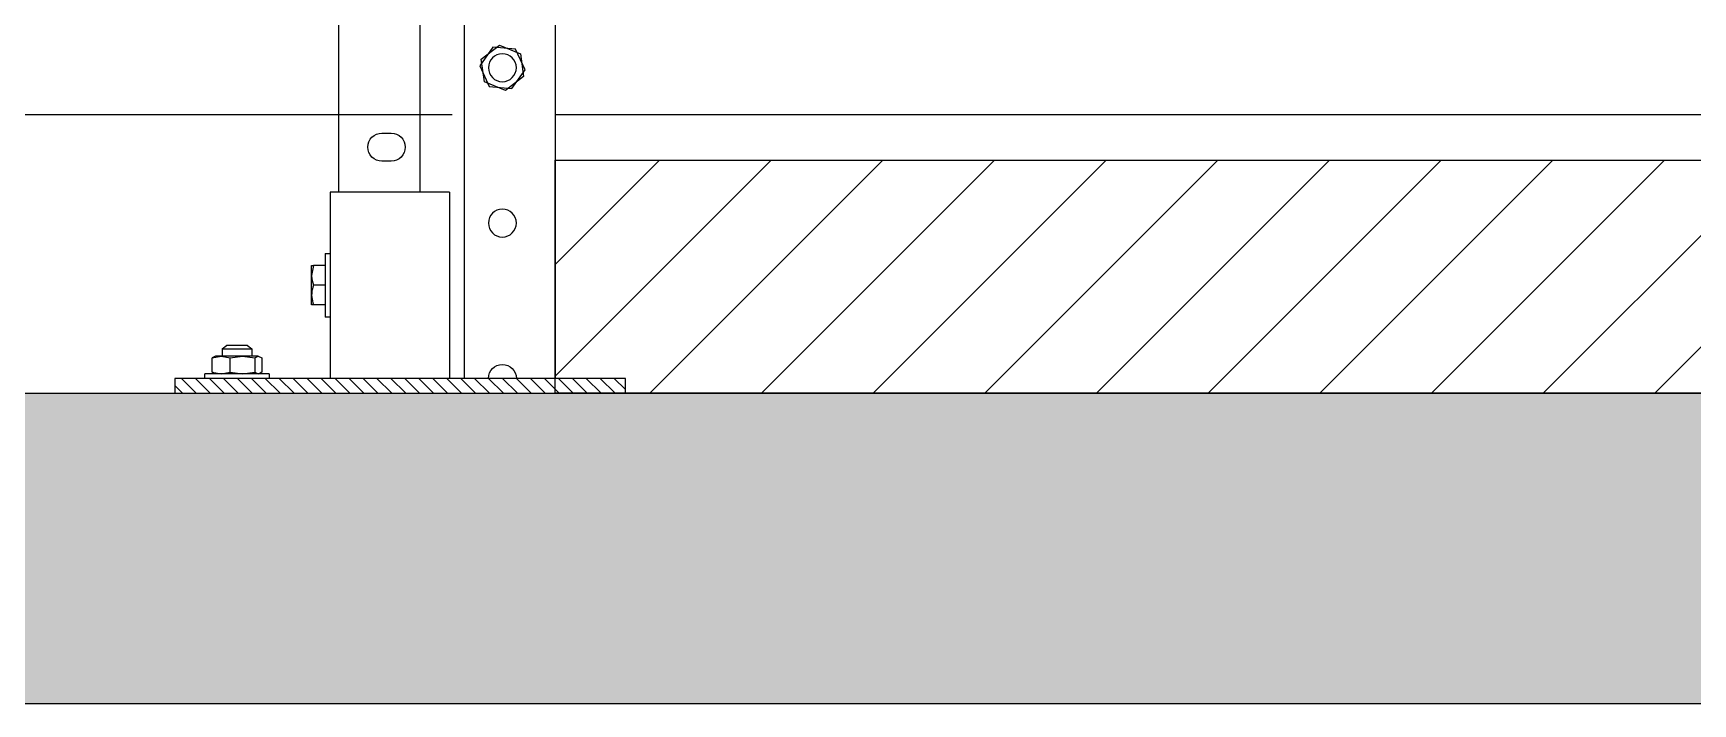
# Model space of a CAD drawing. Header units: millimetres. Extents: x 223 to 55669, y 510 to 13629.
# Drawn here: x 2300 to 2834, y 926 to 1142 of the extents above; entities that cross this region are included whole.
import ezdxf

# ---------------------------------------------------------------- set-up
doc = ezdxf.new("R2010")
doc.units = ezdxf.units.MM
doc.linetypes.add('LIN0', pattern=[0])
doc.layers.add('arq_fina', color=30, linetype='Continuous')
doc.layers.add('MONTANTE', color=170, linetype='LIN0', lineweight=25)

# ---------------------------------------------------------------- blocks, each defined once
blk = doc.blocks.new('*U66')
at = {"layer": 'MONTANTE'}
h = blk.add_hatch(dxfattribs=at)
h.set_pattern_fill('ANSI31', color=256)
h.set_pattern_definition([(45, (-10915.7787, -3455.3437), (-2.245064, 2.245064), [])])
h.paths.add_polyline_path([(0, 0), (-145, 0), (-145, 4.75), (0, 4.75)])
for p, q in [((-122.4, 10954.75), (-122.4, 4.75)), ((-93.15, 10954.75), (-93.15, 4.75)), ((-78.84, 10954.75), (-78.84, 64.75)), ((-52.65, 10954.75), (-52.65, 64.75)), ((-122.4, 89.75), (-1207.9, 89.75)), ((-88.35, 64.75), (-88.35, 4.75)), ((-88.35, 64.75), (-50, 64.75)), ((-50, 64.75), (-50, 4.75)), ((-48.41, 45), (-50, 45)), ((-48.41, 45), (-48.41, 24.5)), ((-48.41, 41.1), (-44.6, 41.1)), ((-44.6, 41.1), (-44.03, 37.92)), ((-44.03, 28.4), (-44.03, 41.1)), ((-48.41, 34.75), (-44.6, 34.75)), ((-48.41, 28.4), (-44.6, 28.4)), ((-44.6, 28.4), (-44.03, 28.4)), ((-50, 24.5), (-48.41, 24.5)), ((-26.88, 11.86), (-27.99, 11.35)), ((-27.99, 11.35), (-27.99, 6.79)), ((-25.76, 11.35), (-26.88, 11.86)), ((-26.88, 11.86), (-13.12, 11.86)), ((-21.76, 11.86), (-25.76, 11.35)), ((-25.76, 11.35), (-25.76, 6.79)), ((-23.35, 15.37), (-24.76, 14.26)), ((-15.24, 14.26), (-24.76, 14.26)), ((-24.76, 14.26), (-24.76, 11.86)), ((-23.35, 15.37), (-16.65, 15.37)), ((-17.77, 11.35), (-21.76, 11.86)), ((-14.89, 11.86), (-17.77, 11.35)), ((-17.77, 6.79), (-17.77, 11.35)), ((-15.24, 14.26), (-16.65, 15.37)), ((-15.24, 14.26), (-15.24, 11.86)), ((-12.01, 11.35), (-14.89, 11.86)), ((-13.12, 11.86), (-12.01, 11.35)), ((-12.01, 6.79), (-12.01, 11.35)), ((-30.35, 6.27), (-30.35, 4.75)), ((-30.35, 6.27), (-9.65, 6.27)), ((-27.99, 6.79), (-27.14, 6.27)), ((-25.76, 6.79), (-26.88, 6.27)), ((-21.76, 6.27), (-25.76, 6.79)), ((-17.77, 6.79), (-21.76, 6.27)), ((-14.89, 6.27), (-17.77, 6.79)), ((-12.01, 6.79), (-14.89, 6.27)), ((-12.86, 6.27), (-12.01, 6.79)), ((-9.65, 4.75), (-9.65, 6.27)), ((-145, 0), (-145, 4.75)), ((-145, 0), (-145, 4.75)), ((-145, 0), (-145, 4.75)), ((-145, 0), (-145, 4.75)), ((-145, 0), (-145, 4.75)), ((-145, 0), (-145, 4.75)), ((-145, 0), (-145, 4.75)), ((-145, 0), (-145, 4.75)), ((-145, 0), (-145, 4.75)), ((-145, 0), (-145, 4.75)), ((-145, 0), (-145, 4.75)), ((-145, 0), (-145, 4.75)), ((-145, 0), (-145, 4.75)), ((-145, 0), (-145, 4.75)), ((-145, 0), (-145, 4.75)), ((-145, 0), (-145, 4.75)), ((-145, 0), (-145, 4.75)), ((-145, 0), (-145, 4.75)), ((-145, 0), (-145, 4.75)), ((-145, 0), (-145, 4.75)), ((-145, 0), (-145, 4.75)), ((-145, 0), (-145, 4.75)), ((-145, 0), (-145, 4.75)), ((-145, 0), (-145, 4.75)), ((-145, 0), (-145, 4.75)), ((-145, 0), (-145, 4.75)), ((-145, 0), (-145, 4.75)), ((-145, 0), (-145, 4.75)), ((-145, 0), (-145, 4.75)), ((-145, 0), (-145, 4.75)), ((-145, 0), (-145, 4.75)), ((-145, 0), (-145, 4.75)), ((-145, 0), (-145, 4.75)), ((-145, 0), (-145, 4.75)), ((-145, 0), (-145, 4.75)), ((-145, 0), (-145, 4.75)), ((-145, 0), (-145, 4.75)), ((-145, 0), (-145, 4.75)), ((-145, 0), (-145, 4.75)), ((-145, 0), (-145, 4.75)), ((-145, 0), (-145, 4.75)), ((-145, 0), (-145, 4.75)), ((-145, 0), (-145, 4.75)), ((-145, 0), (-145, 4.75)), ((-145, 0), (-145, 4.75)), ((-145, 0), (-145, 4.75)), ((-145, 0), (-145, 4.75)), ((-145, 0), (-145, 4.75)), ((-145, 0), (-145, 4.75)), ((-145, 0), (-145, 4.75)), ((-145, 0), (-145, 4.75)), ((-145, 0), (-145, 4.75)), ((-145, 0), (-145, 4.75)), ((-145, 0), (-145, 4.75)), ((-145, 0), (-145, 4.75)), ((-145, 0), (-145, 4.75)), ((-145, 0), (-145, 4.75)), ((-145, 0), (-145, 4.75)), ((-145, 0), (-145, 4.75)), ((-145, 0), (-145, 4.75)), ((-145, 0), (-145, 4.75)), ((-145, 0), (-145, 4.75)), ((-145, 0), (-145, 4.75)), ((-145, 0), (-145, 4.75)), ((-145, 0), (-145, 4.75)), ((-145, 0), (-145, 4.75)), ((-145, 0), (-145, 4.75)), ((-145, 0), (-145, 4.75)), ((-145, 0), (-145, 4.75)), ((-145, 0), (-145, 4.75)), ((-145, 0), (-145, 4.75)), ((-145, 0), (-145, 4.75)), ((-145, 0), (-145, 4.75)), ((-145, 0), (-145, 4.75)), ((-145, 0), (-145, 4.75)), ((-145, 0), (-145, 4.75)), ((-145, 0), (-145, 4.75)), ((-145, 0), (-145, 4.75)), ((-145, 0), (-145, 4.75)), ((-145, 0), (-145, 4.75)), ((-145, 0), (-145, 4.75)), ((-145, 0), (-145, 4.75)), ((-145, 0), (-145, 4.75)), ((-145, 0), (-145, 4.75)), ((-145, 0), (-145, 4.75)), ((-145, 0), (-145, 4.75)), ((-145, 0), (-145, 4.75)), ((-145, 0), (-145, 4.75)), ((-145, 0), (-145, 4.75)), ((-145, 0), (-145, 4.75)), ((-145, 0), (-145, 4.75)), ((-145, 0), (-145, 4.75)), ((-145, 0), (-145, 4.75)), ((-145, 0), (-145, 4.75)), ((-145, 0), (-145, 4.75)), ((-145, 0), (-145, 4.75)), ((-145, 0), (-145, 4.75)), ((-145, 0), (-145, 4.75)), ((-145, 0), (-145, 4.75)), ((-145, 0), (-145, 4.75)), ((-145, 0), (-145, 4.75)), ((-145, 0), (-145, 4.75)), ((-145, 0), (-145, 4.75)), ((-145, 0), (-145, 4.75)), ((-145, 0), (-145, 4.75)), ((-145, 0), (-145, 4.75)), ((-145, 0), (-145, 4.75)), ((-145, 0), (-145, 4.75)), ((-145, 0), (-145, 4.75)), ((-145, 0), (-145, 4.75)), ((-145, 0), (-145, 4.75)), ((-145, 0), (-145, 4.75)), ((-145, 0), (-145, 4.75)), ((-145, 0), (-145, 4.75)), ((-145, 0), (-145, 4.75)), ((-145, 0), (-145, 4.75)), ((-145, 0), (-145, 4.75)), ((-145, 0), (-145, 4.75)), ((-145, 0), (-145, 4.75)), ((-145, 0), (-145, 4.75)), ((-145, 0), (-145, 4.75)), ((-145, 0), (-145, 4.75)), ((-145, 0), (-145, 4.75)), ((-145, 0), (-145, 4.75)), ((-145, 0), (-145, 4.75)), ((-145, 0), (-145, 4.75)), ((-145, 0), (-145, 4.75)), ((-145, 0), (-145, 4.75)), ((-145, 0), (-145, 4.75)), ((-145, 0), (-145, 4.75)), ((-145, 0), (-145, 4.75)), ((-145, 0), (-145, 4.75)), ((-145, 0), (-145, 4.75)), ((-145, 0), (-145, 4.75)), ((-145, 0), (-145, 4.75)), ((-145, 0), (-145, 4.75)), ((-145, 0), (-145, 4.75)), ((-145, 0), (-145, 4.75)), ((-145, 0), (-145, 4.75)), ((-145, 0), (-145, 4.75)), ((-145, 0), (-145, 4.75)), ((-145, 0), (-145, 4.75)), ((-145, 0), (-145, 4.75)), ((-145, 0), (-145, 4.75)), ((-145, 0), (-145, 4.75)), ((-145, 0), (-145, 4.75)), ((-145, 0), (-145, 4.75)), ((-145, 0), (-145, 4.75)), ((-145, 0), (-145, 4.75)), ((-145, 0), (-145, 4.75)), ((-145, 0), (-145, 4.75)), ((-145, 0), (-145, 4.75)), ((-145, 0), (-145, 4.75)), ((-145, 0), (-145, 4.75)), ((-145, 0), (-145, 4.75)), ((-145, 0), (-145, 4.75)), ((-145, 0), (-145, 4.75)), ((-145, 0), (-145, 4.75)), ((-145, 0), (-145, 4.75)), ((-145, 0), (-145, 4.75)), ((-145, 0), (-145, 4.75)), ((-145, 0), (-145, 4.75)), ((-145, 0), (-145, 4.75)), ((-145, 0), (-145, 4.75)), ((-145, 0), (-145, 4.75)), ((-145, 0), (-145, 4.75)), ((-145, 0), (-145, 4.75)), ((-145, 0), (-145, 4.75)), ((-145, 0), (-145, 4.75)), ((-145, 0), (-145, 4.75)), ((-145, 0), (-145, 4.75)), ((-145, 0), (-145, 4.75)), ((-145, 0), (-145, 4.75)), ((-145, 0), (-145, 4.75)), ((-145, 0), (-145, 4.75)), ((-145, 0), (-145, 4.75)), ((-145, 0), (-145, 4.75)), ((-145, 0), (-145, 4.75)), ((-145, 0), (-145, 4.75)), ((-145, 0), (-145, 4.75)), ((-145, 0), (-145, 4.75)), ((-145, 0), (-145, 4.75)), ((-145, 0), (-145, 4.75)), ((-145, 0), (-145, 4.75)), ((-145, 0), (-145, 4.75)), ((-145, 0), (-145, 4.75)), ((-145, 0), (-145, 4.75)), ((-145, 0), (-145, 4.75)), ((-145, 0), (-145, 4.75)), ((-145, 0), (-145, 4.75)), ((-145, 0), (-145, 4.75)), ((-145, 0), (-145, 4.75)), ((-145, 0), (-145, 4.75)), ((-145, 0), (-145, 4.75)), ((-145, 0), (-145, 4.75)), ((-145, 0), (-145, 4.75)), ((-145, 0), (-145, 4.75)), ((-145, 0), (-145, 4.75)), ((-145, 0), (-145, 4.75)), ((-145, 0), (-145, 4.75)), ((-145, 0), (-145, 4.75)), ((-145, 0), (-145, 4.75)), ((-145, 0), (-145, 4.75)), ((-145, 0), (-145, 4.75)), ((-145, 0), (-145, 4.75)), ((-145, 0), (-145, 4.75)), ((-145, 0), (-145, 4.75)), ((-145, 0), (-145, 4.75)), ((-145, 0), (-145, 4.75)), ((-145, 0), (-145, 4.75)), ((-145, 0), (-145, 4.75)), ((-145, 0), (-145, 4.75)), ((-145, 0), (-145, 4.75)), ((-145, 0), (-145, 4.75)), ((-145, 0), (-145, 4.75)), ((-145, 0), (-145, 4.75)), ((-145, 0), (-145, 4.75)), ((-145, 0), (-145, 4.75)), ((-145, 0), (-145, 4.75)), ((-145, 0), (-145, 4.75)), ((-145, 0), (-145, 4.75)), ((-145, 0), (-145, 4.75)), ((-145, 0), (-145, 4.75)), ((-145, 0), (-145, 4.75)), ((-145, 0), (-145, 4.75)), ((-145, 0), (-145, 4.75)), ((-145, 0), (-145, 4.75)), ((-145, 0), (-145, 4.75)), ((-145, 0), (-145, 4.75)), ((-145, 0), (-145, 4.75)), ((-145, 0), (-145, 4.75)), ((-145, 0), (-145, 4.75)), ((-145, 0), (-145, 4.75)), ((-145, 0), (-145, 4.75)), ((-145, 0), (-145, 4.75)), ((-145, 0), (-145, 4.75)), ((-145, 0), (-145, 4.75)), ((-145, 0), (-145, 4.75)), ((-145, 0), (-145, 4.75)), ((-145, 0), (-145, 4.75)), ((-145, 0), (-145, 4.75)), ((-145, 0), (-145, 4.75)), ((-145, 0), (-145, 4.75)), ((-145, 0), (-145, 4.75)), ((-145, 0), (-145, 4.75)), ((-145, 0), (-145, 4.75)), ((-145, 0), (-145, 4.75)), ((-145, 0), (-145, 4.75)), ((-145, 0), (-145, 4.75)), ((-145, 0), (-145, 4.75)), ((-145, 0), (-145, 4.75)), ((-145, 0), (-145, 4.75)), ((-145, 0), (-145, 4.75)), ((-145, 0), (-145, 4.75)), ((-145, 0), (-145, 4.75)), ((-145, 0), (-145, 4.75)), ((-145, 0), (-145, 4.75)), ((-145, 0), (-145, 4.75)), ((-145, 0), (-145, 4.75)), ((-145, 0), (-145, 4.75)), ((-145, 0), (-145, 4.75)), ((-145, 0), (-145, 4.75)), ((-145, 0), (-145, 4.75)), ((-145, 0), (-145, 4.75)), ((-145, 0), (-145, 4.75)), ((-145, 0), (-145, 4.75)), ((-145, 0), (-145, 4.75)), ((-145, 0), (-145, 4.75)), ((-145, 0), (-145, 4.75)), ((-145, 0), (-145, 4.75)), ((-145, 0), (-145, 4.75)), ((-145, 0), (-145, 4.75)), ((-145, 0), (-145, 4.75)), ((-145, 0), (-145, 4.75)), ((-145, 0), (-145, 4.75)), ((-145, 0), (-145, 4.75)), ((-145, 0), (-145, 4.75)), ((-145, 0), (-145, 4.75)), ((-145, 0), (-145, 4.75)), ((-145, 0), (-145, 4.75)), ((-145, 0), (-145, 4.75)), ((-145, 0), (-145, 4.75)), ((-145, 0), (-145, 4.75)), ((-145, 0), (-145, 4.75)), ((-145, 0), (-145, 4.75)), ((-145, 0), (-145, 4.75)), ((-145, 0), (-145, 4.75)), ((-145, 0), (-145, 4.75)), ((-145, 0), (-145, 4.75)), ((-145, 0), (-145, 4.75)), ((-145, 0), (-145, 4.75)), ((-145, 0), (-145, 4.75)), ((-145, 0), (-145, 4.75)), ((-145, 0), (-145, 4.75)), ((-145, 0), (-145, 4.75)), ((-145, 0), (-145, 4.75)), ((-145, 0), (-145, 4.75)), ((-145, 0), (-145, 4.75)), ((-145, 0), (-145, 4.75)), ((-145, 0), (-145, 4.75)), ((-145, 0), (-145, 4.75)), ((-145, 0), (-145, 4.75)), ((-145, 0), (-145, 4.75)), ((-145, 0), (-145, 4.75)), ((-145, 0), (-145, 4.75)), ((-145, 0), (-145, 4.75)), ((-145, 0), (-145, 4.75)), ((-145, 0), (-145, 4.75)), ((-145, 0), (-145, 4.75)), ((-145, 0), (-145, 4.75)), ((-145, 0), (-145, 4.75)), ((-145, 0), (-145, 4.75)), ((-145, 0), (-145, 4.75)), ((-145, 0), (-145, 4.75)), ((-145, 0), (-145, 4.75)), ((-145, 0), (-145, 4.75)), ((-145, 0), (-145, 4.75)), ((-145, 0), (-145, 4.75)), ((-145, 0), (-145, 4.75)), ((-145, 0), (-145, 4.75)), ((-145, 0), (-145, 4.75)), ((-145, 0), (-145, 4.75)), ((-145, 0), (-145, 4.75)), ((-145, 0), (-145, 4.75)), ((-145, 0), (-145, 4.75)), ((-145, 4.75), (0, 4.75)), ((0, 0), (-145, 0)), ((0, 4.75), (0, 0)), ((0, 4.75), (0, 0)), ((0, 4.75), (0, 0)), ((0, 4.75), (0, 0)), ((0, 4.75), (0, 0)), ((0, 4.75), (0, 0)), ((0, 4.75), (0, 0)), ((0, 4.75), (0, 0)), ((0, 4.75), (0, 0)), ((0, 4.75), (0, 0)), ((0, 4.75), (0, 0)), ((0, 4.75), (0, 0)), ((0, 4.75), (0, 0)), ((0, 4.75), (0, 0)), ((0, 4.75), (0, 0)), ((0, 4.75), (0, 0)), ((0, 4.75), (0, 0)), ((0, 4.75), (0, 0)), ((0, 4.75), (0, 0)), ((0, 4.75), (0, 0)), ((0, 4.75), (0, 0)), ((0, 4.75), (0, 0)), ((0, 4.75), (0, 0)), ((0, 4.75), (0, 0)), ((0, 4.75), (0, 0)), ((0, 4.75), (0, 0)), ((0, 4.75), (0, 0)), ((0, 4.75), (0, 0)), ((0, 4.75), (0, 0)), ((0, 4.75), (0, 0)), ((0, 4.75), (0, 0)), ((0, 4.75), (0, 0)), ((0, 4.75), (0, 0)), ((0, 4.75), (0, 0)), ((0, 4.75), (0, 0)), ((0, 4.75), (0, 0)), ((0, 4.75), (0, 0)), ((0, 4.75), (0, 0)), ((0, 4.75), (0, 0)), ((0, 4.75), (0, 0)), ((0, 4.75), (0, 0)), ((0, 4.75), (0, 0)), ((0, 4.75), (0, 0)), ((0, 4.75), (0, 0)), ((0, 4.75), (0, 0)), ((0, 4.75), (0, 0)), ((0, 4.75), (0, 0)), ((0, 4.75), (0, 0)), ((0, 4.75), (0, 0)), ((0, 4.75), (0, 0)), ((0, 4.75), (0, 0)), ((0, 4.75), (0, 0)), ((0, 4.75), (0, 0)), ((0, 4.75), (0, 0)), ((0, 4.75), (0, 0)), ((0, 4.75), (0, 0)), ((0, 4.75), (0, 0)), ((0, 4.75), (0, 0)), ((0, 4.75), (0, 0)), ((0, 4.75), (0, 0)), ((0, 4.75), (0, 0)), ((0, 4.75), (0, 0)), ((0, 4.75), (0, 0)), ((0, 4.75), (0, 0)), ((0, 4.75), (0, 0)), ((0, 4.75), (0, 0)), ((0, 4.75), (0, 0)), ((0, 4.75), (0, 0)), ((0, 4.75), (0, 0)), ((0, 4.75), (0, 0)), ((0, 4.75), (0, 0)), ((0, 4.75), (0, 0)), ((0, 4.75), (0, 0)), ((0, 4.75), (0, 0)), ((0, 4.75), (0, 0)), ((0, 4.75), (0, 0)), ((0, 4.75), (0, 0)), ((0, 4.75), (0, 0)), ((0, 4.75), (0, 0)), ((0, 4.75), (0, 0)), ((0, 4.75), (0, 0)), ((0, 4.75), (0, 0)), ((0, 4.75), (0, 0)), ((0, 4.75), (0, 0)), ((0, 4.75), (0, 0)), ((0, 4.75), (0, 0)), ((0, 4.75), (0, 0)), ((0, 4.75), (0, 0)), ((0, 4.75), (0, 0)), ((0, 4.75), (0, 0)), ((0, 4.75), (0, 0)), ((0, 4.75), (0, 0)), ((0, 4.75), (0, 0)), ((0, 4.75), (0, 0)), ((0, 4.75), (0, 0)), ((0, 4.75), (0, 0)), ((0, 4.75), (0, 0)), ((0, 4.75), (0, 0)), ((0, 4.75), (0, 0)), ((0, 4.75), (0, 0)), ((0, 4.75), (0, 0)), ((0, 4.75), (0, 0)), ((0, 4.75), (0, 0)), ((0, 4.75), (0, 0)), ((0, 4.75), (0, 0)), ((0, 4.75), (0, 0)), ((0, 4.75), (0, 0)), ((0, 4.75), (0, 0)), ((0, 4.75), (0, 0)), ((0, 4.75), (0, 0)), ((0, 4.75), (0, 0)), ((0, 4.75), (0, 0)), ((0, 4.75), (0, 0)), ((0, 4.75), (0, 0)), ((0, 4.75), (0, 0)), ((0, 4.75), (0, 0)), ((0, 4.75), (0, 0)), ((0, 4.75), (0, 0)), ((0, 4.75), (0, 0)), ((0, 4.75), (0, 0)), ((0, 4.75), (0, 0)), ((0, 4.75), (0, 0)), ((0, 4.75), (0, 0)), ((0, 4.75), (0, 0)), ((0, 4.75), (0, 0)), ((0, 4.75), (0, 0)), ((0, 4.75), (0, 0)), ((0, 4.75), (0, 0)), ((0, 4.75), (0, 0)), ((0, 4.75), (0, 0)), ((0, 4.75), (0, 0)), ((0, 4.75), (0, 0)), ((0, 4.75), (0, 0)), ((0, 4.75), (0, 0)), ((0, 4.75), (0, 0)), ((0, 4.75), (0, 0)), ((0, 4.75), (0, 0)), ((0, 4.75), (0, 0)), ((0, 4.75), (0, 0)), ((0, 4.75), (0, 0)), ((0, 4.75), (0, 0)), ((0, 4.75), (0, 0)), ((0, 4.75), (0, 0)), ((0, 4.75), (0, 0)), ((0, 4.75), (0, 0)), ((0, 4.75), (0, 0)), ((0, 4.75), (0, 0)), ((0, 4.75), (0, 0)), ((0, 4.75), (0, 0)), ((0, 4.75), (0, 0)), ((0, 4.75), (0, 0)), ((0, 4.75), (0, 0)), ((0, 4.75), (0, 0)), ((0, 4.75), (0, 0)), ((0, 4.75), (0, 0)), ((0, 4.75), (0, 0)), ((0, 4.75), (0, 0)), ((0, 4.75), (0, 0)), ((0, 4.75), (0, 0)), ((0, 4.75), (0, 0)), ((0, 4.75), (0, 0)), ((0, 4.75), (0, 0)), ((0, 4.75), (0, 0)), ((0, 4.75), (0, 0)), ((0, 4.75), (0, 0)), ((0, 4.75), (0, 0)), ((0, 4.75), (0, 0)), ((0, 4.75), (0, 0)), ((0, 4.75), (0, 0)), ((0, 4.75), (0, 0)), ((0, 4.75), (0, 0)), ((0, 4.75), (0, 0)), ((0, 4.75), (0, 0)), ((0, 4.75), (0, 0)), ((0, 4.75), (0, 0)), ((0, 4.75), (0, 0)), ((0, 4.75), (0, 0)), ((0, 4.75), (0, 0)), ((0, 4.75), (0, 0)), ((0, 4.75), (0, 0)), ((0, 4.75), (0, 0)), ((0, 4.75), (0, 0)), ((0, 4.75), (0, 0)), ((0, 4.75), (0, 0)), ((0, 4.75), (0, 0)), ((0, 4.75), (0, 0)), ((0, 4.75), (0, 0)), ((0, 4.75), (0, 0)), ((0, 4.75), (0, 0)), ((0, 4.75), (0, 0)), ((0, 4.75), (0, 0)), ((0, 4.75), (0, 0)), ((0, 4.75), (0, 0)), ((0, 4.75), (0, 0)), ((0, 4.75), (0, 0)), ((0, 4.75), (0, 0)), ((0, 4.75), (0, 0)), ((0, 4.75), (0, 0)), ((0, 4.75), (0, 0)), ((0, 4.75), (0, 0)), ((0, 4.75), (0, 0)), ((0, 4.75), (0, 0)), ((0, 4.75), (0, 0)), ((0, 4.75), (0, 0)), ((0, 4.75), (0, 0)), ((0, 4.75), (0, 0)), ((0, 4.75), (0, 0)), ((0, 4.75), (0, 0)), ((0, 4.75), (0, 0)), ((0, 4.75), (0, 0)), ((0, 4.75), (0, 0)), ((0, 4.75), (0, 0)), ((0, 4.75), (0, 0)), ((0, 4.75), (0, 0)), ((0, 4.75), (0, 0)), ((0, 4.75), (0, 0)), ((0, 4.75), (0, 0)), ((0, 4.75), (0, 0)), ((0, 4.75), (0, 0)), ((0, 4.75), (0, 0)), ((0, 4.75), (0, 0)), ((0, 4.75), (0, 0)), ((0, 4.75), (0, 0)), ((0, 4.75), (0, 0)), ((0, 4.75), (0, 0)), ((0, 4.75), (0, 0)), ((0, 4.75), (0, 0)), ((0, 4.75), (0, 0)), ((0, 4.75), (0, 0)), ((0, 4.75), (0, 0)), ((0, 4.75), (0, 0)), ((0, 4.75), (0, 0)), ((0, 4.75), (0, 0)), ((0, 4.75), (0, 0)), ((0, 4.75), (0, 0)), ((0, 4.75), (0, 0)), ((0, 4.75), (0, 0)), ((0, 4.75), (0, 0)), ((0, 4.75), (0, 0)), ((0, 4.75), (0, 0)), ((0, 4.75), (0, 0)), ((0, 4.75), (0, 0)), ((0, 4.75), (0, 0)), ((0, 4.75), (0, 0)), ((0, 4.75), (0, 0)), ((0, 4.75), (0, 0)), ((0, 4.75), (0, 0)), ((0, 4.75), (0, 0)), ((0, 4.75), (0, 0)), ((0, 4.75), (0, 0)), ((0, 4.75), (0, 0)), ((0, 4.75), (0, 0)), ((0, 4.75), (0, 0)), ((0, 4.75), (0, 0)), ((0, 4.75), (0, 0)), ((0, 4.75), (0, 0)), ((0, 4.75), (0, 0)), ((0, 4.75), (0, 0)), ((0, 4.75), (0, 0)), ((0, 4.75), (0, 0)), ((0, 4.75), (0, 0)), ((0, 4.75), (0, 0)), ((0, 4.75), (0, 0)), ((0, 4.75), (0, 0)), ((0, 4.75), (0, 0)), ((0, 4.75), (0, 0)), ((0, 4.75), (0, 0)), ((0, 4.75), (0, 0)), ((0, 4.75), (0, 0)), ((0, 4.75), (0, 0)), ((0, 4.75), (0, 0)), ((0, 4.75), (0, 0)), ((0, 4.75), (0, 0)), ((0, 4.75), (0, 0)), ((0, 4.75), (0, 0)), ((0, 4.75), (0, 0)), ((0, 4.75), (0, 0)), ((0, 4.75), (0, 0)), ((0, 4.75), (0, 0)), ((0, 4.75), (0, 0)), ((0, 4.75), (0, 0)), ((0, 4.75), (0, 0)), ((0, 4.75), (0, 0)), ((0, 4.75), (0, 0)), ((0, 4.75), (0, 0)), ((0, 4.75), (0, 0)), ((0, 4.75), (0, 0)), ((0, 4.75), (0, 0)), ((0, 4.75), (0, 0)), ((0, 4.75), (0, 0)), ((0, 4.75), (0, 0)), ((0, 4.75), (0, 0)), ((0, 4.75), (0, 0)), ((0, 4.75), (0, 0)), ((0, 4.75), (0, 0)), ((0, 4.75), (0, 0)), ((0, 4.75), (0, 0)), ((0, 4.75), (0, 0)), ((0, 4.75), (0, 0)), ((0, 4.75), (0, 0)), ((0, 4.75), (0, 0)), ((0, 4.75), (0, 0)), ((0, 4.75), (0, 0)), ((0, 4.75), (0, 0)), ((0, 4.75), (0, 0)), ((0, 4.75), (0, 0)), ((0, 4.75), (0, 0)), ((0, 4.75), (0, 0)), ((0, 4.75), (0, 0)), ((0, 4.75), (0, 0)), ((0, 4.75), (0, 0)), ((0, 4.75), (0, 0)), ((0, 4.75), (0, 0)), ((0, 4.75), (0, 0)), ((0, 4.75), (0, 0)), ((0, 4.75), (0, 0)), ((0, 4.75), (0, 0)), ((0, 4.75), (0, 0)), ((0, 4.75), (0, 0)), ((0, 4.75), (0, 0)), ((0, 4.75), (0, 0)), ((0, 4.75), (0, 0)), ((0, 4.75), (0, 0)), ((0, 4.75), (0, 0)), ((0, 4.75), (0, 0))]:
    blk.add_line(p, q, dxfattribs=at)
blk.add_lwpolyline([(-104.43, 112.02), (-111.21, 109.23), (-112.18, 101.96), (-106.38, 97.48), (-99.6, 100.27), (-98.62, 107.54), (-104.43, 112.02)], dxfattribs=at)
blk.add_lwpolyline([(-69.62, 74.7), (-66.62, 74.7, 1), (-66.62, 83.7), (-69.62, 83.7, 1)], format="xyb", close=True, dxfattribs=at)
for centre in [(-105.4, 104.75), (-105.4, 54.75)]:
    blk.add_circle(centre, 4.5, dxfattribs=at)
blk.add_arc((-105.4, 4.75), 4.5, 0, 180, dxfattribs=at)
for points, knots in [([(-44.03, 41.1), (-44.03, 41.1), (-44.04, 41.1), (-44.33, 41.1), (-44.6, 41.1)], [0, 0, 0, 0, 0.0702136, 1, 1, 1, 1]), ([(-44.03, 37.92), (-44.03, 37.85), (-44.04, 36.78), (-44.33, 35.73), (-44.6, 34.75)], [0, 0, 0, 0, 0.070214, 1, 1, 1, 1]), ([(-44.6, 34.75), (-44.37, 33.95), (-44.06, 32.9), (-44.04, 31.82), (-44.03, 31.57)], [0, 0, 0, 0, 0.7681507, 1, 1, 1, 1]), ([(-44.03, 31.57), (-44.1, 30.73), (-44.19, 29.65), (-44.53, 28.62), (-44.6, 28.4)], [0, 0, 0, 0, 0.788999, 1, 1, 1, 1])]:
    blk.add_open_spline(points, degree=3, knots=knots, dxfattribs=at)
blk = doc.blocks.new('*U356')
blk.add_blockref('*U66', (145, -6477.375))
blk = doc.blocks.new('*U355')
at = {"color": 0, "linetype": 'ByBlock', "lineweight": -2, "transparency": 16777216}
blk.add_blockref('*U356', (0, 0), dxfattribs=at)
blk = doc.blocks.new('Bloco Suporte Travessa Hor.')
at = {"layer": 'MONTANTE', "color": 0}
for p, q in [((-22.1, 25), (19.9, 25)), ((-22.1, -75), (-22.1, 25)), ((15.65, 25), (15.65, -75)), ((19.9, 25), (19.9, -75)), ((19.9, -75), (-22.1, -75))]:
    blk.add_line(p, q, dxfattribs=at)
at = {"layer": 'MONTANTE', "color": 0, "linetype": 'Continuous', "lineweight": 25}
for p, q in [((5, 4), (0, 4)), ((0, -4), (5, -4)), ((5, -46), (0, -46)), ((0, -54), (5, -54))]:
    blk.add_line(p, q, dxfattribs=at)
for centre, start, end in [((0, 0), 90, 270), ((5, 0), 270, 90), ((0, -50), 90, 270), ((5, -50), 270, 90)]:
    blk.add_arc(centre, 4, start, end, dxfattribs=at)
blk = doc.blocks.new('*U180')
at = {"layer": 'MONTANTE'}
for p, q in [((-22.1, -10), (-1245.95, -10)), ((-22.1, -10), (-1245.95, -10)), ((-22.1, -40), (-1245.95, -40)), ((-22.1, -40), (-1245.95, -40))]:
    blk.add_line(p, q, dxfattribs=at)
blk.add_lwpolyline([(-1259.02, -31.65), (-1254.8, -25.66), (-1257.88, -19.01), (-1265.18, -18.35), (-1269.4, -24.34), (-1266.33, -30.99)], close=True, dxfattribs=at)
blk.add_blockref('Bloco Suporte Travessa Hor.', (0, 0), dxfattribs=at)
blk.add_blockref('Bloco Suporte Travessa Hor.', (0, 0), dxfattribs=at)
blk = doc.blocks.new('*U362')
at = {"rotation": 180}
blk.add_blockref('*U180', (-624.75, -25), dxfattribs=at)
blk = doc.blocks.new('*U361')
at = {"color": 0, "linetype": 'ByBlock', "lineweight": -2, "transparency": 16777216}
blk.add_blockref('*U362', (0, 0), dxfattribs=at)

msp = doc.modelspace()

# ---------------------------------------------------------------- hatches: boundary and pattern name
at = {"transparency": 33554687}
h = msp.add_hatch(dxfattribs=at)
h.set_pattern_fill('AR-CONC', color=256, scale=1.1)
h.set_pattern_definition([(50, (33245.24, -12060.9), (200.4031, -17.533), [20.955, -230.505]), (355, (33245.24, -12060.9), (-38.7678, 210.1625), [16.764, -184.4046]), (100.45144, (33261.94, -12062.37), (161.6354, 192.6295), [17.809, -195.8993]), (46.1842, (33245.24, -12005.02), (298.187, -46.2466), [31.4325, -345.7575]), (96.6356, (33270.1, -12008.88), (261.1445, 272.1687), [26.7135, -293.8492]), (351.1842, (33245.24, -12005.02), (261.1445, 272.1687), [25.146, -276.6057]), (21, (33273.18, -12019), (166.7758, -112.4917), [20.955, -230.505]), (326, (33273.18, -12019), (67.9822, 202.6068), [16.764, -184.404]), (71.45144, (33287.08, -12028.37), (234.7581, 90.115), [17.809, -195.8989]), (37.5, (33245.24, -12060.904), (3.39746, 93.01054), [0, -182.1688, 0, -187.198, 0, -185.1025]), (7.5, (33245.24, -12060.9), (73.50163, 110.19863), [0, -106.7308, 0, -177.9778, 0, -70.5485]), (327.5, (33182.93, -12060.904), (149.14965, -6.30162), [0, -69.85, 0, -217.932, 0, -289.179]), (317.5, (33154.99, -12060.9), (162.9421, 27.96914), [0, -90.805, 0, -144.7292, 0, -205.359])])
h.paths.add_polyline_path([(223.02, 925.99), (55669.31, 925.99), (55669.31, 1025.99), (223.02, 1025.99), (223.02, 925.99)], is_closed=False)
at = {"layer": 'arq_fina'}
h = msp.add_hatch(dxfattribs=at)
h.set_pattern_fill('ANSI31', color=2, scale=8)
h.set_pattern_definition([(45, (5786.904, 3092.77), (-17.96051, 17.96051), [])])
h.paths.add_polyline_path([(2468.38, 1025.99), (6126.28, 1025.99), (6126.28, 1100.99), (2468.38, 1100.99), (2468.38, 1025.99)], is_closed=False)

# ---------------------------------------------------------------- linework, layer by layer
at = {"color": 2}
msp.add_lwpolyline([(2468.38, 1100.99), (6126.28, 1100.99), (6126.28, 1025.99), (2468.38, 1025.99)], close=True, dxfattribs=at)
msp.add_lwpolyline([(223.02, 1025.99), (55669.31, 1025.99), (55669.31, 925.99), (223.02, 925.99)], close=True)

# ---------------------------------------------------------------- block references
at = {"xscale": -1}
msp.add_blockref('*U355', (2490.98, 7503.37), dxfattribs=at)
msp.add_blockref('*U361', (1814.03, 1130.74))

doc.saveas('drawing.dxf')
